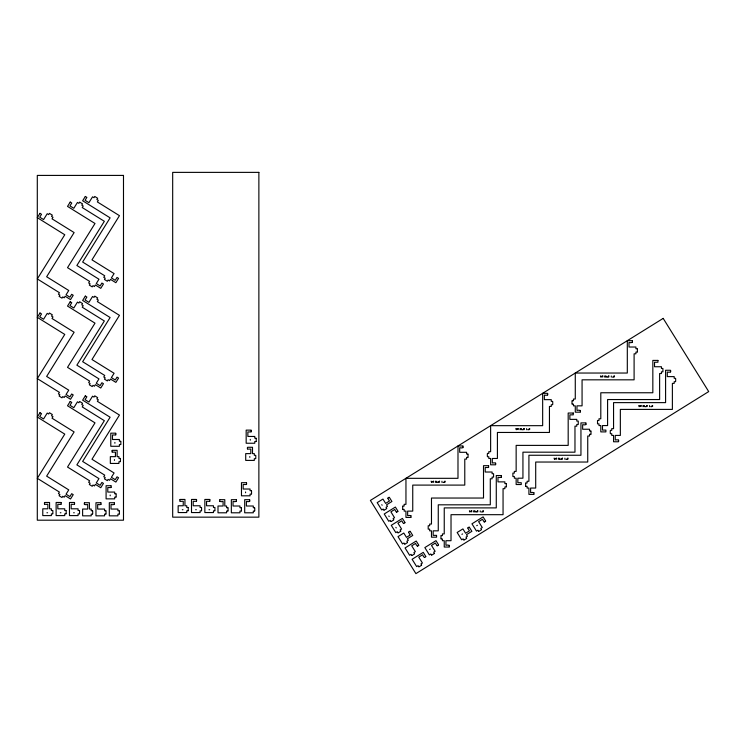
<?xml version="1.0" encoding="UTF-8"?>
<svg xmlns="http://www.w3.org/2000/svg" width="746" height="746" viewBox="0 0 746 746"><rect width="100%" height="100%" fill="white"/><g stroke="black" fill="none" stroke-linecap="round" stroke-linejoin="round"><path stroke-width="1.12" d="M438.993 481.506L439.599 481.142M444.485 481.506L445.092 481.142M471.239 511.085L471.845 510.73M517.631 428.857L518.237 428.502M555.91 458.445L556.525 458.081M561.952 458.445L562.559 458.081M567.436 458.445L568.042 458.081M602.283 376.226L602.889 375.872M608.316 376.226L608.923 375.872M613.799 376.226L614.415 375.872M436.848 482.093L436.895 481.44M515.803 428.558L516.223 429.752M520.736 428.558L521.156 429.752M431.906 482.112L431.962 481.44M470.185 511.7L470.241 511.01M475.127 511.7L475.174 511.01M601.229 376.842L601.276 376.152M606.162 376.842L606.218 376.152M639.499 406.439L639.564 405.759M644.441 406.439L644.497 405.759M469.411 510.786L469.831 511.98M638.735 405.507L639.154 406.701M643.677 405.507L644.087 406.701M600.455 375.928L600.866 377.122M605.388 375.928L605.808 377.122M516.568 429.491L516.624 428.764M521.51 429.491L521.566 428.764M431.132 481.198L431.552 482.392M436.065 481.198L436.485 482.392M554.847 459.088L554.912 458.361M559.789 459.088L559.845 458.361M474.353 510.786L474.773 511.98M554.082 458.137L554.502 459.331M559.024 458.137L559.444 459.331M529.166 428.847L529.763 428.502M482.783 511.075L483.371 510.73M523.683 428.847L524.27 428.502M477.291 511.075L477.888 510.73M646.614 405.805L647.211 405.451M652.107 405.805L652.694 405.451M387.883 498.002L389.03 497.284M384.134 510.18L386.633 508.632M396.723 512.213L397.87 511.495M391.184 521.519L393.683 519.962M403.763 523.552L404.919 522.834M398.224 532.858L400.723 531.301M408.705 531.963L409.862 531.245M404.966 544.151L407.456 542.594M417.546 546.184L418.702 545.466M412.006 555.49L414.506 553.933M429.593 549.457L430.274 549.037M437.315 545.811L438.471 545.093M467.845 527.832L468.992 527.124M424.595 557.514L425.752 556.805M461.905 534.36L462.585 533.94M476.722 525.688L477.393 525.268M484.443 522.041L485.599 521.323M431.785 555.117L434.284 553.56M419.056 566.82L421.555 565.272M464.096 540.02L466.595 538.472M478.904 531.348L481.403 529.791M432.969 481.496L433.566 481.142M640.581 405.805L641.168 405.451M632.179 340.689L627.311 340.689L627.311 373.037L575.278 373.037L575.278 399.054L573.469 399.054L573.469 400.751L572.229 400.751M632.179 342.498L631.377 342.498A1.809 1.809 0 0 1 629.801 342.498L629.009 342.498L629.009 347.021L635.909 347.021L635.909 348.718L637.149 348.718M637.149 352.112L635.909 352.112L635.909 353.809L634.1 353.809L634.1 379.826L582.067 379.826L582.067 405.843L576.975 405.843L576.975 410.365L577.768 410.365A1.809 1.809 0 0 1 579.344 410.365L580.146 410.365M670.458 370.268L665.591 370.268L665.591 402.626L613.557 402.626L613.557 428.642L611.748 428.642L611.748 430.339L610.508 430.339M670.458 372.077L669.666 372.077A1.809 1.809 0 0 1 668.09 372.077L667.288 372.077L667.288 376.609L674.188 376.609L674.188 378.306L675.438 378.306M606.936 377.094L607.869 377.094M612.419 377.094L613.352 377.094M675.438 381.7L674.188 381.7L674.188 383.388L672.379 383.388L672.379 409.405L620.346 409.405L620.346 435.422L615.254 435.422L615.254 439.954L616.056 439.954A1.809 1.809 0 0 1 617.632 439.954L618.425 439.954M547.527 393.319L542.659 393.319L542.659 425.668L490.626 425.668L490.626 451.684L488.817 451.684L488.817 453.381L487.576 453.381M547.527 395.128L546.734 395.128A1.809 1.809 0 0 1 545.158 395.128L544.356 395.128L544.356 399.651L551.257 399.651L551.257 401.348L552.506 401.348M572.229 404.145L573.469 404.145L573.469 405.843L575.278 405.843L575.278 412.174L580.146 412.174M552.506 404.742L551.257 404.742L551.257 406.439L549.448 406.439L549.448 432.456L497.414 432.456L497.414 458.473L492.323 458.473L492.323 462.996L493.125 462.996A1.809 1.809 0 0 1 494.701 462.996L495.493 462.996M645.215 406.682L646.148 406.682M650.708 406.682L651.64 406.682M585.806 422.898L580.947 422.898L580.947 455.256L528.914 455.256L528.914 481.273L527.105 481.273L527.105 482.97L525.855 482.97M585.806 424.707L585.013 424.707A1.809 1.809 0 0 1 583.437 424.707L582.645 424.707L582.645 429.239L589.545 429.239L589.545 430.936L590.785 430.936M522.284 429.724L523.216 429.724M527.767 429.724L528.709 429.724M251.029 430.125L246.171 430.125L246.171 443.245L254.768 443.245L254.768 441.548L256.009 441.548M251.029 431.934L247.868 431.934L247.868 436.457L254.768 436.457L254.768 438.154L256.009 438.154M115.649 433.165L110.79 433.165L110.79 446.285L119.388 446.285L119.388 444.588L120.628 444.588M610.508 433.734L611.748 433.734L611.748 435.422L613.557 435.422L613.557 441.763L618.425 441.763M590.785 434.321L589.545 434.321L589.545 436.018L587.736 436.018L587.736 462.035L535.703 462.035L535.703 488.052L530.611 488.052L530.611 492.584L531.404 492.584A1.809 1.809 0 0 1 532.98 492.584L533.772 492.584M115.649 434.974L112.487 434.974L112.487 439.497L119.388 439.497L119.388 441.194L120.628 441.194M462.856 445.959L457.988 445.959L457.988 478.317L405.955 478.317L405.955 504.333L404.145 504.333L404.145 506.03L402.905 506.03M247.635 447.283L252.502 447.283L252.502 453.615L254.311 453.615L254.311 455.312L255.561 455.312M462.856 447.768L462.063 447.768A1.809 1.809 0 0 1 460.478 447.768L459.685 447.768L459.685 452.3L466.586 452.3L466.586 453.997L467.835 453.997M247.635 449.092L250.805 449.092L250.805 453.615L245.714 453.615L245.714 460.403L254.311 460.403L254.311 458.706L255.561 458.706M112.254 450.323L117.122 450.323L117.122 456.655L118.931 456.655L118.931 458.352L120.181 458.352M112.254 452.132L115.425 452.132L115.425 456.655L110.333 456.655L110.333 463.443L118.931 463.443L118.931 461.746L120.181 461.746M487.576 456.776L488.817 456.776L488.817 458.473L490.626 458.473L490.626 464.805L495.493 464.805M467.835 457.391L466.586 457.391L466.586 459.079L464.777 459.079L464.777 485.096L412.743 485.096L412.743 511.113L407.652 511.113L407.652 515.645L408.444 515.645A1.809 1.809 0 0 1 410.03 515.645L410.822 515.645M560.563 459.312L561.505 459.312M566.055 459.312L566.988 459.312M501.135 475.547L496.277 475.547L496.277 507.895L444.243 507.895L444.243 533.912L442.434 533.912L442.434 535.609L441.184 535.609M501.135 477.356L500.342 477.356A1.809 1.809 0 0 1 498.766 477.356L497.974 477.356L497.974 481.879L504.874 481.879L504.874 483.576L506.114 483.576M437.613 482.373L438.545 482.373M443.096 482.373L444.029 482.373M246.339 482.69L241.471 482.69L241.471 495.81L250.069 495.81L250.069 494.113L251.309 494.113M246.339 484.499L243.168 484.499L243.168 489.022L250.069 489.022L250.069 490.719L251.309 490.719M110.958 485.73L106.091 485.73L106.091 498.86L114.688 498.86L114.688 497.162L115.928 497.162M525.855 486.355L527.105 486.355L527.105 488.052L528.914 488.052L528.914 494.393L533.772 494.393M506.114 486.97L504.874 486.97L504.874 488.667L503.056 488.667L503.056 514.684L451.022 514.684L451.022 540.701L445.94 540.701L445.94 545.223L446.733 545.223A1.809 1.809 0 0 1 448.309 545.223L449.101 545.223M110.958 487.548L107.788 487.548L107.788 492.071L114.688 492.071L114.688 493.768L115.928 493.768M180.075 499.438L184.943 499.438L184.943 505.769L186.752 505.769L186.752 507.467L188.001 507.467M196.366 499.438L191.508 499.438L191.508 512.558L200.096 512.558L200.096 510.861L201.345 510.861M209.719 499.438L204.852 499.438L204.852 512.558L213.449 512.558L213.449 510.861L214.689 510.861M219.921 499.68L224.788 499.68L224.788 506.012L226.597 506.012L226.597 507.709L227.838 507.709M236.212 499.68L231.344 499.68L231.344 512.8L239.942 512.8L239.942 511.103L241.191 511.103M249.556 499.68L244.697 499.68L244.697 512.8L253.295 512.8L253.295 511.103L254.535 511.103M180.075 501.247L181.036 501.247A1.809 1.809 0 0 0 182.294 501.247L183.246 501.247L183.246 505.769L178.154 505.769L178.154 512.558L186.752 512.558L186.752 510.861L188.001 510.861M196.366 501.247L195.415 501.247A1.809 1.809 0 0 1 194.156 501.247L193.205 501.247L193.205 505.769L200.096 505.769L200.096 507.467L201.345 507.467M209.719 501.247L208.759 501.247A1.809 1.809 0 0 1 207.5 501.247L206.549 501.247L206.549 505.769L213.449 505.769L213.449 507.467L214.689 507.467M219.921 501.489L220.713 501.489A1.809 1.809 0 0 0 222.299 501.489L223.091 501.489L223.091 506.012L218 506.012L218 512.8L226.597 512.8L226.597 511.103L227.838 511.103M236.212 501.489L235.419 501.489A1.809 1.809 0 0 1 233.843 501.489L233.041 501.489L233.041 506.012L239.942 506.012L239.942 507.709L241.191 507.709M249.556 501.489L248.763 501.489A1.809 1.809 0 0 1 247.187 501.489L246.394 501.489L246.394 506.012L253.295 506.012L253.295 507.709L254.535 507.709M44.695 502.478L49.562 502.478L49.562 508.809L51.371 508.809L51.371 510.506L52.621 510.506M60.986 502.478L56.127 502.478L56.127 515.598L64.716 515.598L64.716 513.901L65.965 513.901M74.339 502.478L69.471 502.478L69.471 515.598L78.069 515.598L78.069 513.901L79.309 513.901M84.54 502.72L89.408 502.72L89.408 509.052L91.217 509.052L91.217 510.749L92.457 510.749M100.831 502.72L95.964 502.72L95.964 515.84L104.561 515.84L104.561 514.143L105.811 514.143M114.175 502.72L109.317 502.72L109.317 515.84L117.915 515.84L117.915 514.143L119.155 514.143M44.695 504.287L45.655 504.287A1.809 1.809 0 0 0 46.914 504.287L47.865 504.287L47.865 508.809L42.774 508.809L42.774 515.598L51.371 515.598L51.371 513.901L52.621 513.901M60.986 504.287L60.034 504.287A1.809 1.809 0 0 1 58.775 504.287L57.824 504.287L57.824 508.809L64.716 508.809L64.716 510.506L65.965 510.506M74.339 504.287L73.378 504.287A1.809 1.809 0 0 1 72.12 504.287L71.168 504.287L71.168 508.809L78.069 508.809L78.069 510.506L79.309 510.506M84.54 504.529L85.333 504.529A1.809 1.809 0 0 0 86.918 504.529L87.711 504.529L87.711 509.052L82.619 509.052L82.619 515.84L91.217 515.84L91.217 514.143L92.457 514.143M100.831 504.529L100.039 504.529A1.809 1.809 0 0 1 98.463 504.529L97.661 504.529L97.661 509.052L104.561 509.052L104.561 510.749L105.811 510.749M114.175 504.529L113.383 504.529A1.809 1.809 0 0 1 111.807 504.529L111.014 504.529L111.014 509.052L117.915 509.052L117.915 510.749L119.155 510.749M402.905 509.415L404.145 509.415L404.145 511.113L405.955 511.113L405.955 517.454L410.822 517.454M182.304 509.723L182.975 509.723M195.657 509.723L196.329 509.723M209.001 509.723L209.673 509.723M475.892 511.952L476.825 511.952M481.384 511.952L482.317 511.952M46.923 512.763L47.595 512.763M60.277 512.763L60.948 512.763M73.621 512.763L74.292 512.763M441.184 539.004L442.434 539.004L442.434 540.701L444.243 540.701L444.243 547.032L449.101 547.032M608.549 376.161L608.857 376.972L608.055 376.767M614.042 376.161L614.378 376.935L613.548 376.767M602.516 376.161L602.852 376.935L602.022 376.767M652.321 405.74L652.647 406.533L651.827 406.356M646.838 405.74L647.164 406.533L646.344 406.356M640.795 405.74L641.122 406.533L640.31 406.356M529.39 428.791L529.697 429.603L528.895 429.36M523.897 428.791L524.214 429.603L523.403 429.36M517.864 428.791L518.172 429.603L517.37 429.36M567.669 458.37L567.967 459.2L567.174 458.958M562.186 458.37L562.475 459.2L561.691 458.958M556.152 458.37L556.441 459.2L555.649 458.958M439.226 481.431L439.58 482.186L438.732 482.019M444.719 481.431L445.073 482.186L444.224 482.019M433.193 481.431L433.538 482.205L432.699 482.019M477.515 511.019L477.822 511.831L477.02 511.607M482.998 511.019L483.305 511.831L482.503 511.625M471.472 511.019L471.789 511.831L470.978 511.607M485.665 521.016L483.1 516.885L471.957 523.813L476.498 531.115L477.934 530.22L478.596 531.273M484.135 521.967L482.457 519.281L478.615 521.668L482.261 527.525L480.816 528.429L481.478 529.483M469.309 527.189L471.873 531.32L466.492 534.668L467.453 536.206L466.008 537.101L466.67 538.155M467.77 528.149L469.439 530.835L465.597 533.231L462.912 528.905L457.149 532.485L461.681 539.787L463.126 538.892L463.779 539.945M438.545 544.785L435.972 540.654L424.838 547.583L429.37 554.884L430.815 553.98L431.468 555.043M437.007 545.736L435.338 543.051L431.496 545.438L435.132 551.294L433.696 552.189L434.349 553.252M389.347 497.358L391.911 501.489L386.531 504.828L387.491 506.366L386.046 507.261L386.708 508.315M397.944 511.187L395.38 507.056L384.237 513.985L388.769 521.286L390.214 520.391L390.867 521.445M404.994 522.526L402.42 518.395L391.277 525.324L395.818 532.625L397.264 531.721L397.916 532.784M410.169 531.32L412.743 535.451L407.363 538.798L408.314 540.337L406.878 541.232L407.53 542.286M418.776 545.158L416.203 541.027L405.059 547.956L409.601 555.257L411.046 554.353L411.699 555.416M425.817 556.488L423.252 552.357L412.109 559.286L416.65 566.587L418.086 565.692L418.748 566.746M387.808 498.309L388.312 499.121A1.809 1.809 0 0 0 388.974 500.193L389.477 500.995L385.635 503.391L382.95 499.065L377.187 502.645L381.728 509.947L383.164 509.052L383.826 510.115M396.406 512.138L395.902 511.336A1.809 1.809 0 0 1 395.24 510.264L394.737 509.453L390.895 511.84L394.531 517.705L393.095 518.601L393.748 519.654M403.455 523.478L402.952 522.666A1.809 1.809 0 0 1 402.29 521.594L401.786 520.792L397.935 523.179L401.581 529.035L400.145 529.93L400.798 530.993M408.631 532.28L409.05 532.952A1.809 1.809 0 0 0 409.89 534.295L410.309 534.966L406.467 537.353L403.782 533.036L398.01 536.616L402.551 543.918L403.996 543.023L404.649 544.076M417.238 546.109L416.818 545.438A1.809 1.809 0 0 1 415.979 544.095L415.559 543.424L411.717 545.811L415.363 551.667L413.927 552.562L414.58 553.625M424.288 557.448L423.868 556.768A1.809 1.809 0 0 1 423.029 555.434L422.609 554.754L418.767 557.141L422.413 563.006L420.968 563.901L421.63 564.955M381.784 504.678L382.139 505.247M388.825 516.018L389.179 516.586M395.874 527.347L396.229 527.916M675.662 378.53L675.662 381.467M670.682 370.501L670.682 371.853M649.561 405.572L649.561 406.682M642.977 405.572L642.977 406.682M637.382 348.941L637.382 351.888M632.403 340.913L632.403 342.274M618.648 440.177L618.648 441.539M611.272 375.993L611.272 377.094M610.284 430.563L610.284 433.501M604.689 375.993L604.689 377.094M591.009 431.16L591.009 434.097M586.039 423.131L586.039 424.483M580.369 410.589L580.369 411.951M571.995 400.975L571.995 403.922M564.909 458.203L564.909 459.312M558.325 458.203L558.325 459.312M552.73 401.572L552.73 404.519M547.75 393.543L547.75 394.904M534.005 492.808L534.005 494.16M526.629 428.624L526.629 429.724M525.632 483.194L525.632 486.131M520.046 428.624L520.046 429.724M506.338 483.8L506.338 486.746M501.368 475.771L501.368 477.132M495.717 463.219L495.717 464.581M487.352 453.605L487.352 456.552M480.238 510.851L480.238 511.952M473.654 510.851L473.654 511.952M468.059 454.221L468.059 457.158M463.079 446.192L463.079 447.544M449.334 545.447L449.334 546.809M441.958 481.263L441.958 482.373M440.961 535.833L440.961 538.78M435.366 481.263L435.366 482.373M411.046 515.868L411.046 517.22M402.672 506.254L402.672 509.192M256.232 438.378L256.232 441.324M255.785 455.536L255.785 458.482M254.759 507.933L254.759 510.879M251.542 490.952L251.542 493.889M251.262 430.349L251.262 431.71M250.274 439.394L250.274 440.196M249.826 456.552L249.826 457.354M249.789 499.904L249.789 501.265M247.411 447.507L247.411 448.868M246.562 482.914L246.562 484.275M245.574 491.968L245.574 492.761M241.415 507.933L241.415 510.879M236.435 499.904L236.435 501.265M228.071 507.933L228.071 510.879M219.697 499.904L219.697 501.265M214.923 507.69L214.923 510.628M209.943 499.661L209.943 501.014M201.569 507.69L201.569 510.628M196.59 499.661L196.59 501.014M188.225 507.69L188.225 510.628M179.851 499.661L179.851 501.014M120.852 441.427L120.852 444.364M120.404 458.585L120.404 461.522M119.379 510.982L119.379 513.919M116.162 493.992L116.162 496.929M115.882 433.389L115.882 434.75M114.893 442.434L114.893 443.236M114.446 459.601L114.446 460.394M114.408 502.944L114.408 504.305M112.031 450.547L112.031 451.908M111.182 485.963L111.182 487.315M110.194 495.008L110.194 495.801M106.035 510.982L106.035 513.919M101.055 502.944L101.055 504.305M92.691 510.982L92.691 513.919M84.317 502.944L84.317 504.305M79.542 510.73L79.542 513.677M74.563 502.701L74.563 504.063M66.189 510.73L66.189 513.677M61.209 502.701L61.209 504.063M52.845 510.73L52.845 513.677M44.471 502.701L44.471 504.063M39.986 213.337L37.3 217.664L64.771 234.748L37.3 278.929L59.391 292.674L58.44 294.204L59.876 295.099L59.102 296.349L61.983 298.139L62.757 296.899L64.203 297.794L65.154 296.255L70.534 299.603L73.229 295.276L71.691 294.316L69.9 297.197L66.058 294.81L68.744 290.492L46.644 276.757L74.124 232.566L52.024 218.83L52.985 217.291L51.539 216.396L52.323 215.146L49.432 213.356L48.658 214.606L47.222 213.71L43.576 219.566L39.734 217.179L41.524 214.298L39.986 213.337M70.208 202.082L67.522 206.4L95.003 223.483L67.522 267.674L89.623 281.41L88.662 282.948L90.107 283.844L89.324 285.093L92.206 286.884L92.989 285.634L94.425 286.529L95.385 284.991L100.766 288.338L103.452 284.012L101.913 283.06L100.123 285.942L96.281 283.555L98.966 279.228L76.875 265.492L104.347 221.301L82.256 207.565L83.207 206.027L81.762 205.131L82.545 203.882L79.663 202.091L78.88 203.341L77.444 202.446L73.798 208.302L69.956 205.915L71.747 203.033L70.208 202.082M85.324 196.45L82.638 200.767L110.11 217.851L82.638 262.042L104.729 275.778L103.778 277.316L105.214 278.211L104.44 279.461L107.321 281.251L108.095 280.002L109.541 280.897L110.492 279.358L115.872 282.706L118.558 278.379L117.029 277.428L115.229 280.31L111.387 277.922L114.082 273.595L91.982 259.86L119.463 215.669L97.362 201.933L98.323 200.394L96.877 199.499L97.651 198.249L94.77 196.459L93.996 197.709L92.56 196.813L88.914 202.679L85.072 200.282L86.862 197.401L85.324 196.45M39.986 313.012L37.3 317.339L64.771 334.422L37.3 378.614L59.391 392.349L58.44 393.888L59.876 394.783L59.102 396.033L61.983 397.823L62.757 396.574L64.203 397.469L65.154 395.93L70.534 399.278L73.229 394.951L71.691 394L69.9 396.881L66.058 394.485L68.744 390.167L46.644 376.432L74.124 332.24L52.024 318.505L52.985 316.966L51.539 316.071L52.323 314.821L49.432 313.031L48.658 314.28L47.222 313.385L43.576 319.241L39.734 316.854L41.524 313.973L39.986 313.012M70.208 301.757L67.522 306.074L95.003 323.158L67.522 367.349L89.623 381.085L88.662 382.623L90.107 383.519L89.324 384.768L92.206 386.559L92.989 385.309L94.425 386.204L95.385 384.666L100.766 388.013L103.452 383.696L101.913 382.735L100.123 385.617L96.281 383.23L98.966 378.903L76.875 365.167L104.347 320.976L82.256 307.24L83.207 305.701L81.762 304.806L82.545 303.557L79.663 301.766L78.88 303.016L77.444 302.121L73.798 307.986L69.956 305.59L71.747 302.708L70.208 301.757M85.324 296.125L82.638 300.452L110.11 317.526L82.638 361.717L104.729 375.452L103.778 376.991L105.214 377.886L104.44 379.136L107.321 380.926L108.095 379.677L109.541 380.572L110.492 379.043L115.872 382.381L118.558 378.063L117.029 377.103L115.229 379.984L111.387 377.597L114.082 373.27L91.982 359.535L119.463 315.353L97.362 301.608L98.323 300.079L96.877 299.183L97.651 297.934L94.77 296.143L93.996 297.384L92.56 296.488L88.914 302.354L85.072 299.967L86.862 297.085L85.324 296.125M39.986 412.725L37.3 417.042L64.771 434.125L37.3 478.317L59.391 492.052L58.44 493.591L59.876 494.486L59.102 495.736L61.983 497.526L62.757 496.277L64.203 497.172L65.154 495.633L70.534 498.981L73.229 494.654L71.691 493.703L69.9 496.584L66.058 494.197L68.744 489.87L46.644 476.135L74.124 431.943L52.024 418.208L52.985 416.669L51.539 415.774L52.323 414.524L49.432 412.734L48.658 413.983L47.222 413.088L43.576 418.944L39.734 416.557L41.524 413.676L39.986 412.725M70.208 401.46L67.522 405.777L95.003 422.861L67.522 467.052L89.623 480.788L88.662 482.326L90.107 483.222L89.324 484.471L92.206 486.261L92.989 485.012L94.425 485.907L95.385 484.368L100.766 487.716L103.452 483.399L101.913 482.438L100.123 485.32L96.281 482.932L98.966 478.606L76.875 464.87L104.347 420.679L82.256 406.943L83.207 405.414L81.762 404.509L82.545 403.269L79.663 401.469L78.88 402.719L77.444 401.824L73.798 407.689L69.956 405.292L71.747 402.411L70.208 401.46M85.324 395.828L82.638 400.154L110.11 417.228L82.638 461.42L104.729 475.155L103.778 476.694L105.214 477.589L104.44 478.839L107.321 480.629L108.095 479.38L109.541 480.275L110.492 478.745L115.872 482.084L118.558 477.766L117.029 476.806L115.229 479.687L111.387 477.3L114.082 472.983L91.982 459.238L119.463 415.056L97.362 401.32L98.323 399.781L96.877 398.886L97.651 397.637L94.77 395.846L93.996 397.086L92.56 396.191L88.914 402.057L85.072 399.67L86.862 396.788L85.324 395.828M663.185 318.383L370.389 500.426L415.904 573.627L708.7 391.585L663.185 318.383M258.871 172.373L172.68 172.373L172.68 517.155L258.871 517.155L258.871 172.373M123.491 175.413L37.3 175.413L37.3 520.195L123.491 520.195L123.491 175.413M657.925 360.411L652.834 360.411L652.834 392.76L600.8 392.76L600.8 418.776L598.991 418.776L598.991 420.474L597.518 420.474L597.518 423.868L598.991 423.868L598.991 425.565L600.8 425.565L600.8 431.897L605.892 431.897L605.892 430.088L602.498 430.088L602.498 425.565L607.589 425.565L607.589 399.548L659.623 399.548L659.623 373.532L661.432 373.532L661.432 371.834L662.905 371.834L662.905 368.44L661.432 368.44L661.432 366.743L654.531 366.743L654.531 362.22L657.925 362.22L657.925 360.411M573.273 413.042L568.182 413.042L568.182 445.39L516.148 445.39L516.148 471.407L514.339 471.407L514.339 473.104L512.875 473.104L512.875 476.498L514.339 476.498L514.339 478.195L516.148 478.195L516.148 484.527L521.24 484.527L521.24 482.718L517.845 482.718L517.845 478.195L522.937 478.195L522.937 452.179L574.97 452.179L574.97 426.162L576.779 426.162L576.779 424.465L578.253 424.465L578.253 421.07L576.779 421.07L576.779 419.373L569.879 419.373L569.879 414.851L573.273 414.851L573.273 413.042M488.602 465.681L483.511 465.681L483.511 498.039L431.477 498.039L431.477 524.056L429.668 524.056L429.668 525.753L428.195 525.753L428.195 529.138L429.668 529.138L429.668 530.835L431.477 530.835L431.477 537.176L436.569 537.176L436.569 535.367L433.174 535.367L433.174 530.835L438.266 530.835L438.266 504.818L490.299 504.818L490.299 478.801L492.108 478.801L492.108 477.104L493.582 477.104L493.582 473.719L492.108 473.719L492.108 472.022L485.208 472.022L485.208 467.49L488.602 467.49L488.602 465.681"/></g></svg>
